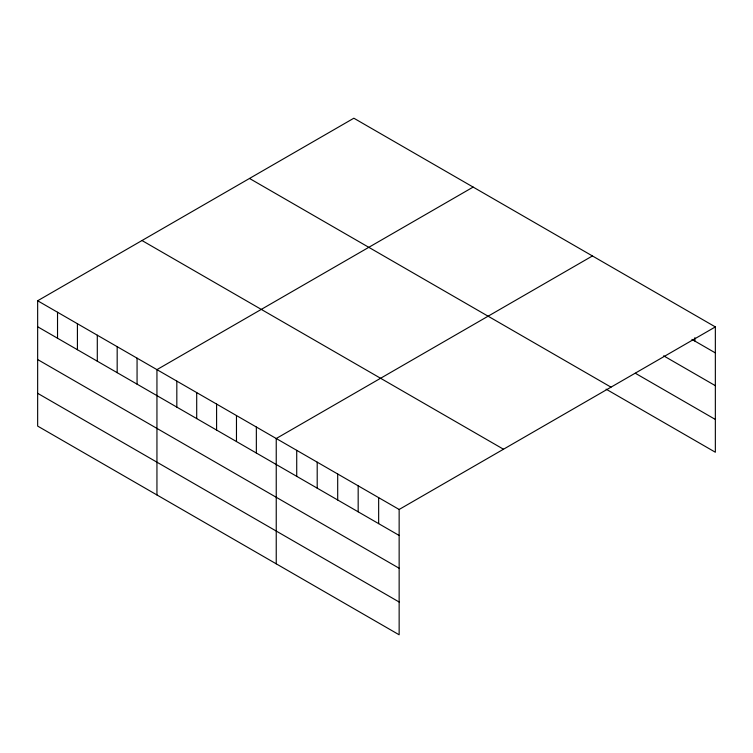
<?xml version="1.0" encoding="UTF-8"?>
<svg xmlns="http://www.w3.org/2000/svg" width="753" height="753" viewBox="0 0 753 753"><rect width="100%" height="100%" fill="white"/><g stroke="black" fill="none" stroke-linecap="round" stroke-linejoin="round"><path stroke-width="1.13" d="M37.65 300.767L399.146 509.47L399.146 634.788L37.65 426.085L37.65 300.767L353.854 118.212L715.35 326.915L715.35 452.233L606.099 389.16M473.148 187.083L156.944 369.638L156.944 494.956M592.442 255.954L276.238 438.519L276.238 563.828M399.146 509.47L715.35 326.915M691.941 339.387L715.35 352.903M663.647 355.83L715.35 385.677M635.363 373.272L715.35 419.449M249.507 178.452L611.003 387.155M141.997 240.527L503.493 449.23M37.65 326.755L399.146 535.468M37.65 359.539L399.146 568.242M37.65 393.311L399.146 602.014M694.868 337.683L694.868 341.081M378.655 497.648L378.655 523.636M358.174 485.826L358.174 511.814M337.692 473.995L337.692 499.983M317.201 462.173L317.201 488.16M296.72 450.341L296.72 476.329M256.349 427.036L256.349 453.024M236.47 415.562L236.47 441.55M216.591 404.079L216.591 430.067M196.702 392.595L196.702 418.583M176.823 381.122L176.823 407.109M137.065 358.164L137.065 384.152M117.176 346.681L117.176 372.669M97.297 335.207L97.297 361.195M77.418 323.724L77.418 349.712M57.529 312.25L57.529 338.238"/></g></svg>
